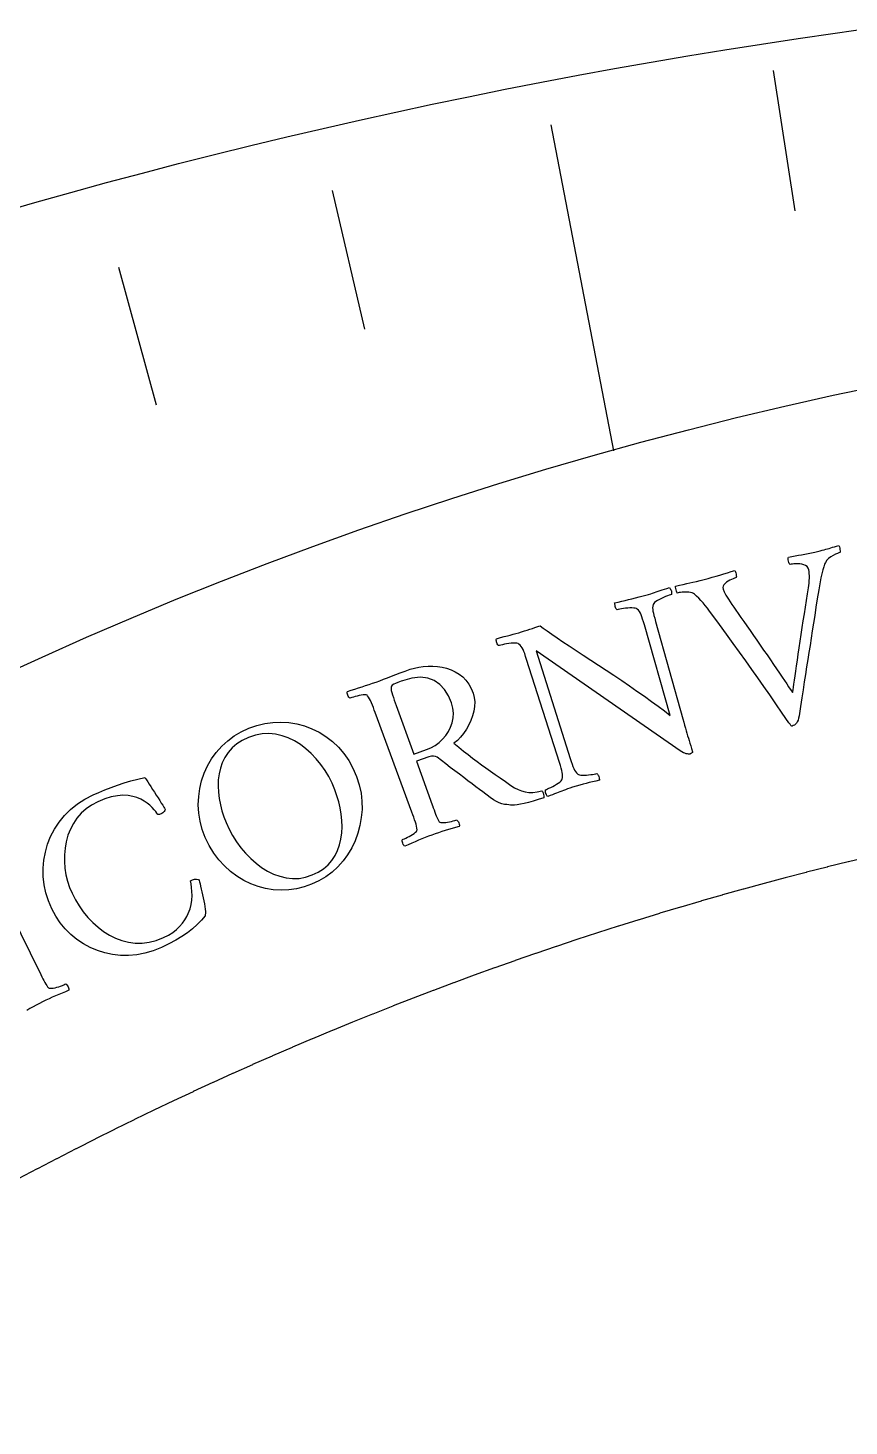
# Model space of a CAD drawing. Header units: millimetres. Extents: x -31.9 to 31.9, y -31.9 to 31.9.
# Drawn here: x -8.73 to -4.41, y 24.25 to 31.61 of the extents above; entities that cross this region are included whole.
import ezdxf

# ---------------------------------------------------------------- set-up
doc = ezdxf.new("R2010")
doc.units = ezdxf.units.MM
for name, color, linetype in [('CUT_INNER', 6, 'Continuous'), ('CUT_OUTER', 1, 'Continuous'), ('ENGRAVE', 7, 'Continuous'), ('ENGRAVE_FINE', 8, 'Continuous'), ('TEXT', 5, 'Continuous')]:
    doc.layers.add(name, color=color, linetype=linetype)

msp = doc.modelspace()

# ---------------------------------------------------------------- linework, layer by layer
at = {"layer": 'CUT_INNER'}
msp.add_lwpolyline([(-4.3071, 27.2485), (-4.4168, 27.2221), (-4.4182, 27.2217), (-4.5278, 27.1946), (-4.5293, 27.1943), (-4.6386, 27.1665), (-4.6401, 27.1661), (-4.7493, 27.1377), (-4.7508, 27.1373), (-4.8598, 27.1082), (-4.8613, 27.1078), (-4.9701, 27.0781), (-4.9716, 27.0777), (-5.0802, 27.0472), (-5.0817, 27.0468), (-5.1901, 27.0157), (-5.1916, 27.0153), (-5.2999, 26.9836), (-5.3013, 26.9831), (-5.4094, 26.9507), (-5.4109, 26.9503), (-5.5187, 26.9172), (-5.5202, 26.9167), (-5.6279, 26.883), (-5.6293, 26.8825), (-5.7368, 26.8481), (-5.7382, 26.8476), (-5.8455, 26.8126), (-5.8469, 26.8121), (-5.954, 26.7764), (-5.9554, 26.7759), (-6.0622, 26.7395), (-6.0637, 26.739), (-6.1702, 26.702), (-6.1717, 26.7015), (-6.278, 26.6638), (-6.2795, 26.6633), (-6.3856, 26.6249), (-6.387, 26.6244), (-6.4929, 26.5854), (-6.4943, 26.5849), (-6.6, 26.5453), (-6.6014, 26.5447), (-6.7068, 26.5044), (-6.7082, 26.5039), (-6.8134, 26.463), (-6.8148, 26.4624), (-6.9197, 26.4208), (-6.9211, 26.4203), (-7.0257, 26.378), (-7.0271, 26.3775), (-7.1315, 26.3346), (-7.1329, 26.334), (-7.237, 26.2905), (-7.2384, 26.2899), (-7.3423, 26.2458), (-7.3437, 26.2452), (-7.4472, 26.2004), (-7.4486, 26.1998), (-7.5519, 26.1544), (-7.5533, 26.1538), (-7.6563, 26.1077), (-7.6577, 26.1071), (-7.7605, 26.0604), (-7.7618, 26.0598), (-7.8643, 26.0125), (-7.8657, 26.0119), (-7.9678, 25.9639), (-7.9692, 25.9633), (-8.071, 25.9147), (-8.0724, 25.9141), (-8.174, 25.8649), (-8.1753, 25.8642), (-8.2766, 25.8144), (-8.278, 25.8137), (-8.3789, 25.7633), (-8.3803, 25.7626), (-8.4809, 25.7116), (-8.4822, 25.7109), (-8.5825, 25.6592), (-8.5839, 25.6585), (-8.6839, 25.6063), (-8.6853, 25.6056), (-8.7849, 25.5527)], dxfattribs=at)
at = {"layer": 'CUT_OUTER'}
msp.add_lwpolyline([(-8.8855, 30.6375), (-8.6974, 30.6915), (-8.5089, 30.7443), (-8.3201, 30.7959), (-8.1309, 30.8464), (-7.9415, 30.8957), (-7.7518, 30.9438), (-7.5618, 30.9908), (-7.3715, 31.0366), (-7.1809, 31.0813), (-6.9901, 31.1247), (-6.799, 31.167), (-6.6076, 31.2082), (-6.416, 31.2481), (-6.2241, 31.2869), (-6.032, 31.3245), (-5.8397, 31.3609), (-5.6472, 31.3962), (-5.4544, 31.4302), (-5.2615, 31.4631), (-5.0683, 31.4948), (-4.875, 31.5253), (-4.6815, 31.5546), (-4.4878, 31.5827), (-4.2939, 31.6097)], dxfattribs=at)
at = {"layer": 'ENGRAVE'}
msp.add_lwpolyline([(-5.9836, 31.1003), (-5.6535, 29.3846)], dxfattribs=at)
msp.add_circle((0, 9.1156), 21.0426, dxfattribs=at)
at = {"layer": 'ENGRAVE_FINE'}
for points in [[(-4.813, 31.3859), (-4.6996, 30.6466)], [(-7.1329, 30.7547), (-6.9635, 30.0245)], [(-8.257, 30.3512), (-8.06, 29.6268)]]:
    msp.add_lwpolyline(points, dxfattribs=at)
at = {"layer": 'TEXT'}
for points in [[(-5.1758, 28.7074), (-5.1546, 28.7131), (-5.1338, 28.7189), (-5.1135, 28.7249), (-5.0935, 28.731), (-5.0737, 28.7371), (-5.0542, 28.7431), (-5.0347, 28.7489), (-5.0154, 28.7546), (-5.0135, 28.7516), (-5.0116, 28.7474), (-5.0099, 28.7419), (-5.0083, 28.735), (-5.0071, 28.7282), (-5.0068, 28.7231), (-5.0074, 28.7195), (-5.0088, 28.7176), (-5.0123, 28.7165), (-5.0175, 28.7145), (-5.0242, 28.7117), (-5.0327, 28.708), (-5.0417, 28.7036), (-5.0504, 28.6986), (-5.0586, 28.693), (-5.0664, 28.6869), (-5.0727, 28.6801), (-5.0765, 28.6726), (-5.0779, 28.6645), (-5.0768, 28.6558), (-5.0719, 28.6431), (-5.0626, 28.6256), (-5.0488, 28.6034), (-5.0307, 28.5765), (-5.021, 28.5625), (-5.0097, 28.5465), (-4.997, 28.5283), (-4.9827, 28.508), (-4.9674, 28.486), (-4.9513, 28.463), (-4.9346, 28.4388), (-4.9171, 28.4135), (-4.8993, 28.3876), (-4.8814, 28.3618), (-4.8635, 28.3359), (-4.8455, 28.3101), (-4.8279, 28.2848), (-4.8112, 28.2604), (-4.7952, 28.2371), (-4.78, 28.2148), (-4.7659, 28.1939), (-4.7531, 28.1751), (-4.7418, 28.1582), (-4.7318, 28.1433), (-4.7235, 28.131), (-4.7174, 28.1219), (-4.7133, 28.116), (-4.7113, 28.1132), (-4.7103, 28.1181), (-4.7089, 28.1271), (-4.7068, 28.1401), (-4.7042, 28.157), (-4.7012, 28.1773), (-4.6978, 28.2001), (-4.6941, 28.2256), (-4.6901, 28.2536), (-4.6857, 28.2836), (-4.6811, 28.3152), (-4.6762, 28.3483), (-4.671, 28.3829), (-4.6657, 28.4185), (-4.6602, 28.4542), (-4.6547, 28.4903), (-4.6492, 28.5266), (-4.6436, 28.5625), (-4.6382, 28.5973), (-4.633, 28.6311), (-4.6279, 28.6638), (-4.626, 28.6761), (-4.6246, 28.6886), (-4.6236, 28.7014), (-4.6229, 28.7145), (-4.6228, 28.7271), (-4.6233, 28.7385), (-4.6244, 28.7487), (-4.6261, 28.7578), (-4.6295, 28.7673), (-4.6349, 28.7749), (-4.6423, 28.7808), (-4.6516, 28.7848), (-4.6619, 28.7874), (-4.6724, 28.7891), (-4.683, 28.7899), (-4.6938, 28.7899), (-4.7038, 28.7893), (-4.7121, 28.7886), (-4.7187, 28.7878), (-4.7236, 28.7869), (-4.7264, 28.7884), (-4.729, 28.7916), (-4.7312, 28.7965), (-4.7331, 28.8032), (-4.7345, 28.8101), (-4.7348, 28.816), (-4.7342, 28.8208), (-4.7326, 28.8246), (-4.7146, 28.8282), (-4.697, 28.8316), (-4.68, 28.8347), (-4.6634, 28.8377), (-4.6468, 28.8407), (-4.6298, 28.8441), (-4.6123, 28.8478), (-4.5944, 28.8518), (-4.5797, 28.8553), (-4.5667, 28.8584), (-4.5552, 28.8613), (-4.5454, 28.8638), (-4.5365, 28.8663), (-4.5276, 28.8688), (-4.5189, 28.8713), (-4.5102, 28.874), (-4.5011, 28.8767), (-4.491, 28.8797), (-4.4799, 28.8829), (-4.4677, 28.8864), (-4.4659, 28.8833), (-4.4643, 28.8789), (-4.4629, 28.873), (-4.4617, 28.8658), (-4.4609, 28.8587), (-4.4607, 28.8536), (-4.4611, 28.8504), (-4.4621, 28.8492), (-4.4674, 28.8476), (-4.475, 28.8445), (-4.4851, 28.8401), (-4.4976, 28.8343), (-4.5104, 28.8271), (-4.5214, 28.8185), (-4.5306, 28.8087), (-4.5379, 28.7975), (-4.5425, 28.7879), (-4.5473, 28.7746), (-4.5522, 28.7578), (-4.5572, 28.7374), (-4.562, 28.7156), (-4.5663, 28.6943), (-4.5701, 28.6735), (-4.5734, 28.6532), (-4.5809, 28.6063), (-4.5881, 28.5614), (-4.5948, 28.5185), (-4.6012, 28.4775), (-4.6073, 28.4378), (-4.6134, 28.3989), (-4.6194, 28.3606), (-4.6253, 28.323), (-4.6313, 28.2855), (-4.6372, 28.2472), (-4.6432, 28.2082), (-4.6493, 28.1685), (-4.6555, 28.1273), (-4.6622, 28.084), (-4.6693, 28.0384), (-4.6768, 27.9907), (-4.6792, 27.9781), (-4.6824, 27.9673), (-4.6863, 27.9584), (-4.6909, 27.9514), (-4.696, 27.9459), (-4.7015, 27.9415), (-4.7074, 27.9382), (-4.7136, 27.936), (-4.7156, 27.9361), (-4.7177, 27.9373), (-4.7199, 27.9395), (-4.7222, 27.9429), (-4.7244, 27.9465), (-4.7265, 27.9495), (-4.7285, 27.952), (-4.7304, 27.9539), (-4.7652, 28.0042), (-4.7989, 28.0528), (-4.8316, 28.0996), (-4.8631, 28.1447), (-4.8943, 28.1891), (-4.9258, 28.2338), (-4.9577, 28.2789), (-4.9899, 28.3243), (-5.0234, 28.3709), (-5.0588, 28.4197), (-5.0963, 28.4708), (-5.1358, 28.5241), (-5.1479, 28.5404), (-5.1596, 28.5558), (-5.1711, 28.5703), (-5.1821, 28.5838), (-5.1932, 28.5964), (-5.2045, 28.6083), (-5.2161, 28.6194), (-5.2279, 28.6298), (-5.2332, 28.6337), (-5.2397, 28.6367), (-5.2474, 28.6388), (-5.2563, 28.6402), (-5.2657, 28.6408), (-5.2749, 28.641), (-5.2839, 28.6408), (-5.2927, 28.6401), (-5.3007, 28.6391), (-5.3077, 28.6381), (-5.3134, 28.637), (-5.318, 28.636), (-5.3188, 28.6369), (-5.3202, 28.64), (-5.3219, 28.6454), (-5.3241, 28.653), (-5.3261, 28.6608), (-5.3274, 28.6665), (-5.328, 28.6703), (-5.3278, 28.6721), (-5.3059, 28.6773), (-5.286, 28.6819), (-5.2679, 28.6859), (-5.2516, 28.6893), (-5.2355, 28.6927), (-5.2174, 28.6968), (-5.1975, 28.7017), (-5.1758, 28.7074)], [(-6.1366, 28.4322), (-6.1222, 28.4368), (-6.1079, 28.4413), (-6.0939, 28.4457), (-6.0799, 28.4501), (-6.067, 28.4543), (-6.056, 28.458), (-6.0468, 28.4613), (-6.0395, 28.4642), (-6.0231, 28.4515), (-6.0028, 28.4367), (-5.9786, 28.4198), (-5.9505, 28.4007), (-5.9194, 28.3798), (-5.886, 28.3577), (-5.8503, 28.3341), (-5.8123, 28.3093), (-5.7728, 28.2834), (-5.7328, 28.2571), (-5.6923, 28.2304), (-5.6512, 28.2031), (-5.6101, 28.1755), (-5.5697, 28.148), (-5.53, 28.1205), (-5.4909, 28.093), (-5.4534, 28.0661), (-5.4184, 28.0402), (-5.3858, 28.0155), (-5.3558, 27.9918), (-5.491, 28.4683), (-5.4956, 28.4842), (-5.4999, 28.4982), (-5.5038, 28.5104), (-5.5073, 28.5208), (-5.5112, 28.5298), (-5.5162, 28.5381), (-5.5221, 28.5455), (-5.5291, 28.5521), (-5.533, 28.5545), (-5.5389, 28.5562), (-5.5467, 28.5572), (-5.5564, 28.5576), (-5.5673, 28.5574), (-5.5783, 28.5569), (-5.5894, 28.556), (-5.6007, 28.5546), (-5.6114, 28.5531), (-5.6205, 28.5515), (-5.6281, 28.55), (-5.6341, 28.5485), (-5.6374, 28.5514), (-5.6402, 28.5552), (-5.6424, 28.56), (-5.6442, 28.5658), (-5.6454, 28.5715), (-5.6464, 28.5764), (-5.647, 28.5805), (-5.6472, 28.5837), (-5.6281, 28.5885), (-5.6095, 28.593), (-5.5914, 28.5973), (-5.574, 28.6013), (-5.5563, 28.6055), (-5.5375, 28.6101), (-5.5178, 28.6153), (-5.4971, 28.6211), (-5.4825, 28.6252), (-5.4694, 28.629), (-5.4577, 28.6325), (-5.4474, 28.6357), (-5.4378, 28.6388), (-5.428, 28.642), (-5.4181, 28.6453), (-5.408, 28.6487), (-5.3973, 28.6524), (-5.3856, 28.6563), (-5.3727, 28.6605), (-5.3588, 28.665), (-5.3568, 28.6625), (-5.3547, 28.6592), (-5.3526, 28.6553), (-5.3506, 28.6506), (-5.3489, 28.6455), (-5.3481, 28.6402), (-5.3481, 28.6347), (-5.3489, 28.6289), (-5.3538, 28.6274), (-5.3605, 28.625), (-5.3691, 28.6218), (-5.3794, 28.6177), (-5.3905, 28.6131), (-5.4012, 28.608), (-5.4116, 28.6027), (-5.4216, 28.597), (-5.4304, 28.5913), (-5.4371, 28.5859), (-5.4417, 28.5808), (-5.4443, 28.5761), (-5.4464, 28.5676), (-5.4474, 28.5589), (-5.4472, 28.55), (-5.4459, 28.5409), (-5.4436, 28.5306), (-5.4406, 28.518), (-5.4367, 28.5033), (-5.432, 28.4864), (-5.2885, 27.9746), (-5.2836, 27.9571), (-5.279, 27.9407), (-5.2748, 27.9255), (-5.2708, 27.9114), (-5.267, 27.898), (-5.2632, 27.8849), (-5.2594, 27.872), (-5.2555, 27.8594), (-5.2515, 27.8464), (-5.2471, 27.8324), (-5.2423, 27.8173), (-5.2372, 27.8013), (-5.2375, 27.7987), (-5.2385, 27.7964), (-5.2404, 27.7944), (-5.243, 27.7927), (-5.2458, 27.7913), (-5.2481, 27.7902), (-5.2501, 27.7894), (-5.2515, 27.7889), (-5.2546, 27.7885), (-5.2588, 27.7886), (-5.2641, 27.7893), (-5.2705, 27.7905), (-5.2778, 27.7926), (-5.2857, 27.796), (-5.2941, 27.8005), (-5.3032, 27.8063), (-6.0599, 28.3315), (-5.8811, 27.7646), (-5.8761, 27.7489), (-5.8713, 27.7352), (-5.867, 27.7234), (-5.8629, 27.7135), (-5.8587, 27.7048), (-5.8537, 27.6969), (-5.848, 27.6896), (-5.8415, 27.683), (-5.8377, 27.6807), (-5.8321, 27.6791), (-5.8247, 27.6782), (-5.8156, 27.6778), (-5.8054, 27.678), (-5.7949, 27.6785), (-5.7843, 27.6793), (-5.7734, 27.6805), (-5.7631, 27.6818), (-5.7543, 27.6833), (-5.747, 27.6847), (-5.7412, 27.6863), (-5.7379, 27.6834), (-5.735, 27.6798), (-5.7326, 27.6753), (-5.7306, 27.6699), (-5.7291, 27.6644), (-5.7281, 27.6595), (-5.7276, 27.6551), (-5.7276, 27.6512), (-5.746, 27.6469), (-5.7637, 27.6427), (-5.7807, 27.6385), (-5.7971, 27.6345), (-5.8137, 27.6302), (-5.8313, 27.6253), (-5.85, 27.6199), (-5.8696, 27.6138), (-5.8829, 27.6094), (-5.8952, 27.6053), (-5.9063, 27.6013), (-5.9164, 27.5974), (-5.9259, 27.5937), (-5.9352, 27.59), (-5.9444, 27.5864), (-5.9534, 27.5828), (-5.963, 27.579), (-5.9739, 27.5747), (-5.9861, 27.5701), (-5.9997, 27.5649), (-6.0018, 27.5674), (-6.004, 27.5706), (-6.0062, 27.5744), (-6.0084, 27.579), (-6.0103, 27.584), (-6.0114, 27.5893), (-6.0118, 27.5948), (-6.0113, 27.6006), (-6.0067, 27.6023), (-6.0005, 27.605), (-5.9927, 27.6086), (-5.9834, 27.6132), (-5.9732, 27.6184), (-5.9633, 27.6239), (-5.9536, 27.6296), (-5.944, 27.6357), (-5.9356, 27.6417), (-5.9294, 27.6472), (-5.9254, 27.6523), (-5.9237, 27.657), (-5.922, 27.6655), (-5.9213, 27.6741), (-5.9216, 27.6828), (-5.9229, 27.6916), (-5.9252, 27.7017), (-5.9284, 27.7139), (-5.9327, 27.7285), (-5.9379, 27.7452), (-6.1103, 28.286), (-6.1157, 28.3027), (-6.1207, 28.3171), (-6.1252, 28.3292), (-6.1293, 28.339), (-6.1335, 28.3472), (-6.1384, 28.3547), (-6.1442, 28.3614), (-6.1506, 28.3673), (-6.1549, 28.37), (-6.1613, 28.3718), (-6.1698, 28.3726), (-6.1805, 28.3725), (-6.1922, 28.3717), (-6.2039, 28.3704), (-6.2155, 28.3688), (-6.2271, 28.3666), (-6.2377, 28.3644), (-6.2464, 28.3625), (-6.2532, 28.3608), (-6.2581, 28.3594), (-6.2619, 28.3638), (-6.265, 28.3684), (-6.2672, 28.3733), (-6.2686, 28.3785), (-6.2694, 28.3835), (-6.2699, 28.3879), (-6.27, 28.3918), (-6.2697, 28.3951), (-6.2482, 28.4013), (-6.2288, 28.4067), (-6.2115, 28.4114), (-6.1964, 28.4152), (-6.182, 28.4189), (-6.1673, 28.423), (-6.1521, 28.4274), (-6.1366, 28.4322)], [(-6.7227, 28.2347), (-6.7007, 28.2414), (-6.6778, 28.2465), (-6.654, 28.25), (-6.6292, 28.2517), (-6.6042, 28.2517), (-6.5795, 28.2498), (-6.5552, 28.2459), (-6.5312, 28.2401), (-6.5081, 28.2322), (-6.4864, 28.222), (-6.4659, 28.2094), (-6.4468, 28.1946), (-6.4296, 28.1772), (-6.4147, 28.1572), (-6.4022, 28.1345), (-6.392, 28.1092), (-6.3862, 28.0866), (-6.3836, 28.0633), (-6.3842, 28.0392), (-6.3881, 28.0144), (-6.3947, 27.9896), (-6.4034, 27.9654), (-6.4143, 27.9419), (-6.4273, 27.9191), (-6.442, 27.8976), (-6.4578, 27.8782), (-6.4747, 27.8609), (-6.4928, 27.8456), (-6.4672, 27.8246), (-6.4423, 27.8046), (-6.4181, 27.7856), (-6.3947, 27.7675), (-6.3715, 27.7501), (-6.348, 27.7327), (-6.3243, 27.7156), (-6.3004, 27.6986), (-6.2756, 27.6812), (-6.2496, 27.6629), (-6.2222, 27.6437), (-6.1935, 27.6236), (-6.1745, 27.6115), (-6.1556, 27.6017), (-6.1369, 27.5944), (-6.1185, 27.5894), (-6.0992, 27.5868), (-6.078, 27.5869), (-6.055, 27.5894), (-6.0302, 27.5944), (-6.0271, 27.592), (-6.0246, 27.5881), (-6.0228, 27.5829), (-6.0214, 27.5762), (-6.0206, 27.5695), (-6.02, 27.5643), (-6.0197, 27.5606), (-6.0198, 27.5584), (-6.0494, 27.549), (-6.0765, 27.541), (-6.1013, 27.5344), (-6.1236, 27.5291), (-6.1434, 27.5251), (-6.1605, 27.5223), (-6.175, 27.5206), (-6.1868, 27.52), (-6.1946, 27.5206), (-6.204, 27.5214), (-6.2149, 27.5226), (-6.2272, 27.524), (-6.2406, 27.5267), (-6.2546, 27.5315), (-6.2691, 27.5386), (-6.2843, 27.5478), (-6.291, 27.5525), (-6.3, 27.559), (-6.3115, 27.5674), (-6.3253, 27.5776), (-6.3411, 27.5893), (-6.3584, 27.6023), (-6.3773, 27.6166), (-6.3976, 27.632), (-6.4191, 27.6484), (-6.4413, 27.6653), (-6.4642, 27.6826), (-6.4879, 27.7006), (-6.5119, 27.7187), (-6.5354, 27.7366), (-6.5586, 27.7544), (-6.5814, 27.772), (-6.59, 27.7765), (-6.6001, 27.7782), (-6.6117, 27.7773), (-6.6249, 27.7737), (-6.6897, 27.7506), (-6.6074, 27.5212), (-6.6067, 27.5193), (-6.606, 27.5175), (-6.6053, 27.5156), (-6.6046, 27.5137), (-6.604, 27.5118), (-6.6033, 27.5099), (-6.6026, 27.508), (-6.6019, 27.5061), (-6.5977, 27.4944), (-6.5936, 27.4833), (-6.5896, 27.4728), (-6.5857, 27.4629), (-6.5818, 27.4537), (-6.5779, 27.4456), (-6.5739, 27.4384), (-6.5698, 27.4323), (-6.5665, 27.43), (-6.5614, 27.4285), (-6.5545, 27.4279), (-6.5458, 27.4281), (-6.5361, 27.429), (-6.5262, 27.4303), (-6.5161, 27.4322), (-6.5059, 27.4345), (-6.4964, 27.4369), (-6.4885, 27.4391), (-6.4823, 27.4409), (-6.4777, 27.4423), (-6.475, 27.4399), (-6.4723, 27.4364), (-6.4697, 27.4319), (-6.4671, 27.4262), (-6.4651, 27.4204), (-6.4641, 27.4152), (-6.4642, 27.4107), (-6.4653, 27.407), (-6.4842, 27.4017), (-6.5027, 27.3964), (-6.5208, 27.3911), (-6.5384, 27.3859), (-6.556, 27.3806), (-6.5736, 27.3749), (-6.5914, 27.3689), (-6.6094, 27.3625), (-6.6268, 27.3561), (-6.6443, 27.3493), (-6.6619, 27.3422), (-6.6795, 27.3348), (-6.6972, 27.3272), (-6.715, 27.3195), (-6.733, 27.3115), (-6.751, 27.3035), (-6.7543, 27.3056), (-6.7572, 27.309), (-6.7597, 27.3136), (-6.7619, 27.3194), (-6.7636, 27.3254), (-6.7645, 27.3306), (-6.7646, 27.335), (-6.7641, 27.3386), (-6.7596, 27.3404), (-6.7537, 27.343), (-6.7463, 27.3464), (-6.7375, 27.3506), (-6.7281, 27.3554), (-6.719, 27.3604), (-6.7104, 27.3658), (-6.7021, 27.3715), (-6.6951, 27.377), (-6.6902, 27.3819), (-6.6875, 27.3862), (-6.687, 27.3899), (-6.6877, 27.3988), (-6.6894, 27.4086), (-6.692, 27.4193), (-6.6956, 27.4309), (-6.6998, 27.4432), (-6.7042, 27.4559), (-6.7089, 27.4691), (-6.7138, 27.4827), (-6.9068, 28.0066), (-6.9118, 28.0202), (-6.9168, 28.0334), (-6.9217, 28.0461), (-6.9265, 28.0585), (-6.9314, 28.0699), (-6.9364, 28.08), (-6.9415, 28.0887), (-6.9468, 28.096), (-6.9498, 28.0989), (-6.9549, 28.1005), (-6.9619, 28.1009), (-6.971, 28.0999), (-6.9811, 28.0982), (-6.9913, 28.0962), (-7.0015, 28.0939), (-7.0119, 28.0913), (-7.0214, 28.0887), (-7.0294, 28.0864), (-7.0357, 28.0845), (-7.0404, 28.0829), (-7.0432, 28.0852), (-7.046, 28.0887), (-7.0487, 28.0932), (-7.0514, 28.0988), (-7.0535, 28.1046), (-7.0546, 28.1098), (-7.0545, 28.1142), (-7.0534, 28.118), (-7.0339, 28.1245), (-7.0145, 28.1308), (-6.9954, 28.1369), (-6.9765, 28.1429), (-6.9577, 28.1488), (-6.9392, 28.1549), (-6.9207, 28.1612), (-6.9025, 28.1677), (-6.8833, 28.1747), (-6.8635, 28.1821), (-6.843, 28.1899), (-6.8218, 28.1982), (-6.7994, 28.2068), (-6.7754, 28.2157), (-6.7499, 28.225), (-6.7227, 28.2347)], [(-6.5057, 28.0578), (-6.5218, 28.0956), (-6.5422, 28.1277), (-6.567, 28.1543), (-6.5962, 28.1753), (-6.6303, 28.1889), (-6.6696, 28.1934), (-6.7143, 28.1886), (-6.7643, 28.1746), (-6.7709, 28.1721), (-6.779, 28.169), (-6.7885, 28.1652), (-6.7996, 28.1606), (-6.8099, 28.1557), (-6.8174, 28.1507), (-6.822, 28.1456), (-6.8238, 28.1405), (-6.8238, 28.1331), (-6.8224, 28.1238), (-6.8198, 28.1128), (-6.8159, 28.1), (-6.8113, 28.0863), (-6.8066, 28.0726), (-6.8018, 28.0588), (-6.7968, 28.045), (-6.7033, 27.7884), (-6.6371, 27.812), (-6.6136, 27.8219), (-6.5917, 27.8343), (-6.5713, 27.8492), (-6.5524, 27.8667), (-6.5356, 27.8862), (-6.5215, 27.9072), (-6.5102, 27.9297), (-6.5016, 27.9538), (-6.4964, 27.9789), (-6.4954, 28.0046), (-6.4985, 28.0309), (-6.5057, 28.0578)], [(-7.5723, 27.9245), (-7.5305, 27.9391), (-7.4884, 27.9494), (-7.446, 27.9554), (-7.4033, 27.9571), (-7.361, 27.9546), (-7.3197, 27.948), (-7.2793, 27.9372), (-7.2399, 27.9223), (-7.2021, 27.9035), (-7.1663, 27.881), (-7.1326, 27.8548), (-7.1009, 27.8249), (-7.072, 27.7915), (-7.0464, 27.7545), (-7.0242, 27.714), (-7.0053, 27.67), (-6.9912, 27.6268), (-6.9818, 27.5835), (-6.9769, 27.5403), (-6.9764, 27.497), (-6.9801, 27.4542), (-6.9874, 27.4126), (-6.9983, 27.372), (-7.0129, 27.3326), (-7.0308, 27.2948), (-7.052, 27.2593), (-7.0764, 27.2261), (-7.1039, 27.1952), (-7.1344, 27.1671), (-7.1675, 27.1425), (-7.2033, 27.1213), (-7.2418, 27.1036), (-7.2812, 27.0898), (-7.3212, 27.0801), (-7.3617, 27.0744), (-7.4027, 27.0727), (-7.4436, 27.0751), (-7.4837, 27.0814), (-7.523, 27.0917), (-7.5616, 27.1059), (-7.5989, 27.124), (-7.6345, 27.1456), (-7.6684, 27.1709), (-7.7005, 27.1998), (-7.7303, 27.2322), (-7.7569, 27.268), (-7.7806, 27.3071), (-7.8011, 27.3497), (-7.817, 27.3923), (-7.8284, 27.4352), (-7.8353, 27.4784), (-7.8377, 27.5219), (-7.8358, 27.565), (-7.8299, 27.6072), (-7.8202, 27.6483), (-7.8064, 27.6885), (-7.7889, 27.727), (-7.7678, 27.7634), (-7.743, 27.7976), (-7.7147, 27.8296), (-7.6832, 27.8587), (-7.6489, 27.8843), (-7.6119, 27.9062), (-7.5723, 27.9245)], [(-7.5737, 27.8763), (-7.6068, 27.8607), (-7.6357, 27.8423), (-7.6605, 27.8211), (-7.6812, 27.7971), (-7.6981, 27.771), (-7.7117, 27.7434), (-7.7219, 27.7144), (-7.7287, 27.684), (-7.7326, 27.6525), (-7.7338, 27.6206), (-7.7323, 27.5881), (-7.7282, 27.5551), (-7.7218, 27.5222), (-7.7136, 27.49), (-7.7036, 27.4587), (-7.6918, 27.428), (-7.6759, 27.3934), (-7.6575, 27.3599), (-7.6368, 27.3274), (-7.6138, 27.296), (-7.5888, 27.2664), (-7.5623, 27.2392), (-7.5342, 27.2144), (-7.5045, 27.1921), (-7.4737, 27.1729), (-7.442, 27.1573), (-7.4095, 27.1454), (-7.3761, 27.1372), (-7.3422, 27.1333), (-7.308, 27.1346), (-7.2735, 27.141), (-7.2386, 27.1525), (-7.2068, 27.1674), (-7.179, 27.1851), (-7.155, 27.2056), (-7.135, 27.229), (-7.1185, 27.2546), (-7.1051, 27.2819), (-7.0949, 27.3109), (-7.0878, 27.3416), (-7.0835, 27.3735), (-7.0817, 27.4059), (-7.0826, 27.4388), (-7.086, 27.4722), (-7.0917, 27.5055), (-7.099, 27.5381), (-7.1082, 27.5698), (-7.1191, 27.6008), (-7.134, 27.6359), (-7.1513, 27.6699), (-7.171, 27.7027), (-7.1931, 27.7344), (-7.2173, 27.7644), (-7.2434, 27.7918), (-7.2713, 27.8167), (-7.301, 27.839), (-7.3322, 27.8583), (-7.3643, 27.8738), (-7.3974, 27.8855), (-7.4315, 27.8935), (-7.4664, 27.897), (-7.5017, 27.8953), (-7.5375, 27.8884), (-7.5737, 27.8763)], [(-8.3911, 27.5738), (-8.3605, 27.5873), (-8.3288, 27.6005), (-8.2961, 27.6134), (-8.2624, 27.6259), (-8.2278, 27.6376), (-8.1924, 27.6482), (-8.1563, 27.6575), (-8.1193, 27.6657), (-8.1183, 27.6643), (-8.1154, 27.6599), (-8.1106, 27.6527), (-8.1039, 27.6425), (-8.0959, 27.6304), (-8.0874, 27.6172), (-8.0783, 27.603), (-8.0687, 27.5877), (-8.059, 27.5723), (-8.0498, 27.5577), (-8.0409, 27.5437), (-8.0325, 27.5305), (-8.0252, 27.519), (-8.0196, 27.51), (-8.0159, 27.5037), (-8.0139, 27.4999), (-8.0128, 27.4974), (-8.013, 27.4944), (-8.0145, 27.4909), (-8.0171, 27.4868), (-8.0207, 27.4827), (-8.0246, 27.4792), (-8.029, 27.4762), (-8.0338, 27.4737), (-8.0381, 27.4721), (-8.0423, 27.4711), (-8.0464, 27.4706), (-8.0504, 27.4708), (-8.0554, 27.4777), (-8.0621, 27.4861), (-8.0705, 27.496), (-8.0806, 27.5073), (-8.0925, 27.519), (-8.1064, 27.5303), (-8.1224, 27.541), (-8.1403, 27.5512), (-8.1605, 27.5599), (-8.1829, 27.5662), (-8.2075, 27.5701), (-8.2344, 27.5717), (-8.2638, 27.5698), (-8.2957, 27.5635), (-8.3301, 27.5528), (-8.3671, 27.5376), (-8.3994, 27.5207), (-8.4283, 27.5007), (-8.4539, 27.4776), (-8.4762, 27.4516), (-8.4952, 27.4231), (-8.5109, 27.393), (-8.5235, 27.3612), (-8.5329, 27.3277), (-8.5391, 27.2933), (-8.5423, 27.2586), (-8.5425, 27.2236), (-8.5398, 27.1883), (-8.5342, 27.1535), (-8.526, 27.1199), (-8.5152, 27.0873), (-8.5019, 27.0559), (-8.4844, 27.0222), (-8.4648, 26.9898), (-8.4429, 26.9589), (-8.4189, 26.9293), (-8.3929, 26.9018), (-8.3653, 26.8771), (-8.3361, 26.855), (-8.3052, 26.8356), (-8.273, 26.8194), (-8.2398, 26.8071), (-8.2054, 26.7985), (-8.1699, 26.7937), (-8.1335, 26.7934), (-8.0966, 26.7982), (-8.059, 26.808), (-8.0207, 26.823), (-7.9951, 26.8358), (-7.9724, 26.8499), (-7.9527, 26.8652), (-7.936, 26.8816), (-7.9217, 26.8987), (-7.9093, 26.9159), (-7.8988, 26.9331), (-7.8903, 26.9503), (-7.8811, 26.9739), (-7.8747, 26.9974), (-7.8712, 27.0207), (-7.8704, 27.0439), (-7.8714, 27.0661), (-7.8731, 27.0866), (-7.8755, 27.1053), (-7.8785, 27.1222), (-7.8684, 27.127), (-7.858, 27.1297), (-7.8473, 27.1304), (-7.8362, 27.129), (-7.8341, 27.1235), (-7.8316, 27.1156), (-7.8288, 27.1054), (-7.8255, 27.0928), (-7.822, 27.0786), (-7.8186, 27.0638), (-7.8151, 27.0484), (-7.8116, 27.0324), (-7.8083, 27.0164), (-7.8056, 27.0012), (-7.8034, 26.9868), (-7.8017, 26.9732), (-7.8006, 26.961), (-7.8004, 26.9511), (-7.8009, 26.9434), (-7.8022, 26.9379), (-7.8217, 26.9142), (-7.8436, 26.8915), (-7.8679, 26.8697), (-7.8945, 26.8488), (-7.924, 26.8286), (-7.9567, 26.8089), (-7.9927, 26.7896), (-8.0319, 26.7708), (-8.0752, 26.7534), (-8.1184, 26.7406), (-8.1616, 26.7324), (-8.2048, 26.7288), (-8.2474, 26.7295), (-8.289, 26.7341), (-8.3295, 26.7427), (-8.3689, 26.7552), (-8.4068, 26.7714), (-8.4427, 26.7909), (-8.4766, 26.8137), (-8.5084, 26.8399), (-8.5378, 26.8692), (-8.5642, 26.9013), (-8.5876, 26.9363), (-8.608, 26.974), (-8.6259, 27.0159), (-8.6394, 27.0583), (-8.6485, 27.1012), (-8.6532, 27.1447), (-8.6537, 27.1881), (-8.6501, 27.231), (-8.6424, 27.2732), (-8.6307, 27.3149), (-8.6148, 27.3553), (-8.5948, 27.3938), (-8.5707, 27.4304), (-8.5424, 27.4651), (-8.5102, 27.4972), (-8.4743, 27.526), (-8.4346, 27.5515), (-8.3911, 27.5738)]]:
    msp.add_lwpolyline(points, close=True, dxfattribs=at)
msp.add_lwpolyline([(-8.9207, 27.1431), (-8.6731, 26.6428), (-8.6722, 26.641), (-8.6713, 26.6392), (-8.6705, 26.6374), (-8.6696, 26.6356), (-8.6687, 26.6338), (-8.6678, 26.632), (-8.6669, 26.6302), (-8.666, 26.6284), (-8.6605, 26.6172), (-8.6551, 26.6067), (-8.6499, 26.5967), (-8.6449, 26.5873), (-8.64, 26.5786), (-8.6352, 26.571), (-8.6304, 26.5643), (-8.6256, 26.5587), (-8.6221, 26.5568), (-8.6169, 26.556), (-8.6099, 26.5561), (-8.6013, 26.5573), (-8.5917, 26.5593), (-8.582, 26.5617), (-8.5723, 26.5647), (-8.5624, 26.5682), (-8.5532, 26.5717), (-8.5457, 26.5747), (-8.5397, 26.5772), (-8.5353, 26.5792), (-8.5323, 26.5772), (-8.5293, 26.574), (-8.5261, 26.5698), (-8.5229, 26.5644), (-8.5202, 26.5589), (-8.5187, 26.5538), (-8.5182, 26.5494), (-8.5189, 26.5456), (-8.5371, 26.5381), (-8.5548, 26.5307), (-8.5722, 26.5235), (-8.5891, 26.5163), (-8.6059, 26.5089), (-8.6228, 26.5013), (-8.6398, 26.4932), (-8.6569, 26.4849), (-8.6735, 26.4765), (-8.6901, 26.4677), (-8.7068, 26.4587), (-8.7234, 26.4493), (-8.7401, 26.4397)], dxfattribs=at)

doc.saveas('drawing.dxf')
